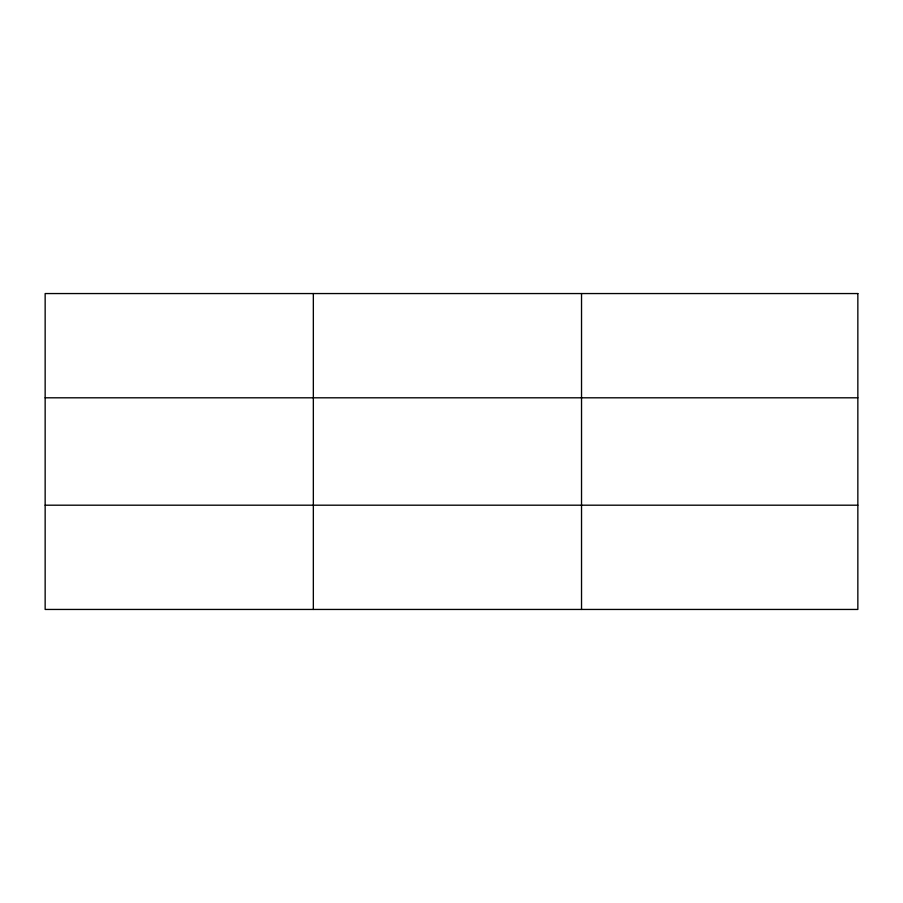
<?xml version="1.0" encoding="UTF-8"?>
<svg xmlns="http://www.w3.org/2000/svg" width="903" height="903" viewBox="0 0 903 903"><rect width="100%" height="100%" fill="white"/><g stroke="black" fill="none" stroke-linecap="round" stroke-linejoin="round"><path stroke-width="1.35" d="M313.341 293.554L313.341 609.446M581.532 293.554L581.532 609.446M45.15 397.805L857.85 397.805M45.15 505.195L857.85 505.195M857.85 293.554L857.85 609.446L45.15 609.446L45.15 293.554L857.85 293.554"/></g></svg>
